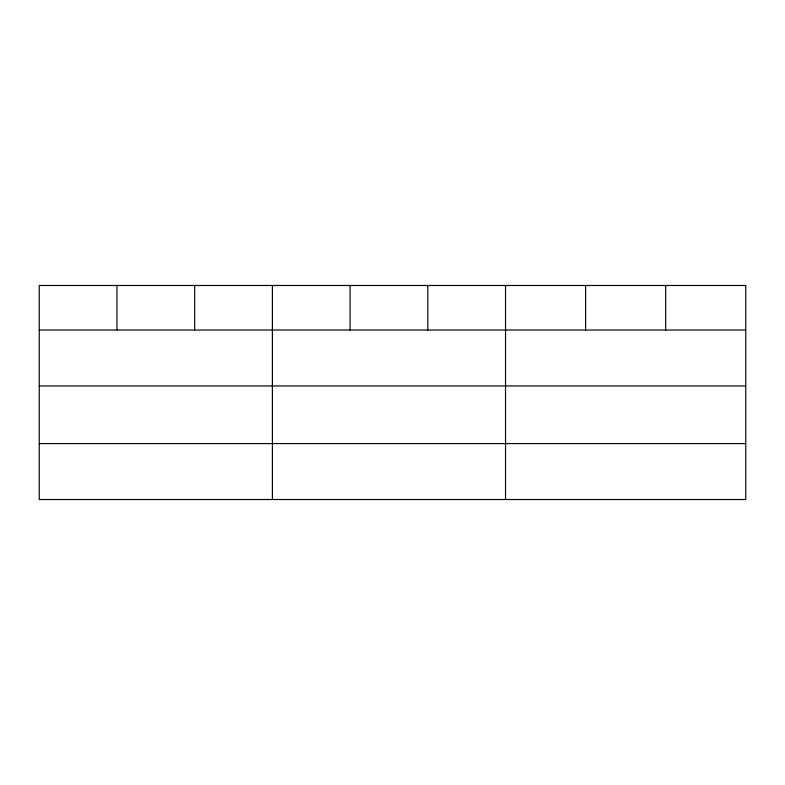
<?xml version="1.0" encoding="UTF-8"?>
<svg xmlns="http://www.w3.org/2000/svg" width="785" height="785" viewBox="0 0 785 785"><rect width="100%" height="100%" fill="white"/><g stroke="black" fill="none" stroke-linecap="round" stroke-linejoin="round"><path stroke-width="1.18" d="M39.25 330.024L745.75 330.024M39.25 385.955L745.75 385.955M39.25 443.584L745.75 443.584M665.68 285.485L665.68 330.024M585.61 285.485L585.61 330.024M505.54 285.485L505.54 499.515M427.825 285.485L427.825 330.024M350.11 285.485L350.11 330.024M272.395 285.485L272.395 499.515M194.68 285.485L194.68 330.024M116.965 285.485L116.965 330.024M745.75 285.485L39.25 285.485L39.25 499.515L745.75 499.515L745.75 285.485"/></g></svg>
